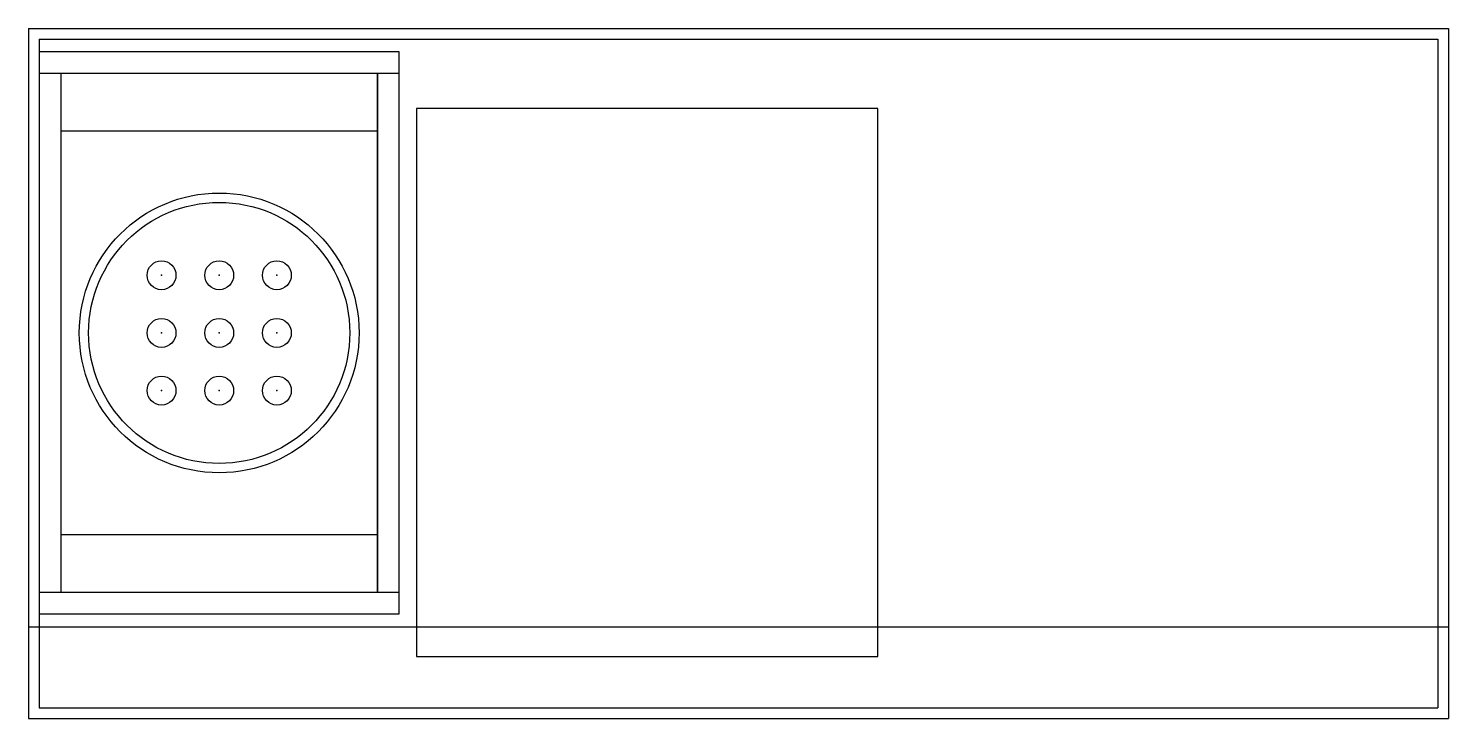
# Model space of a CAD drawing. Header units: inches. Extents: x 0 to 49.2, y 0 to 23.9.
import ezdxf

# ---------------------------------------------------------------- set-up
doc = ezdxf.new("R2010")
doc.units = ezdxf.units.IN
doc.header["$MEASUREMENT"] = 0
for name, color, linetype in [('CAD', 7, 'Continuous'), ('POWER_ZONE', 7, 'Continuous'), ('SUBWOOFER', 7, 'Continuous'), ('USABLE_AREA', 7, 'Continuous'), ('WOOFER_SUPPORT', 7, 'Continuous')]:
    doc.layers.add(name, color=color, linetype=linetype)

msp = doc.modelspace()

# ---------------------------------------------------------------- linework, layer by layer
at = {"layer": 'CAD', "linetype": 'Continuous'}
for p, q in [((0, 23.938), (0, 0)), ((0, 23.938), (49.25, 23.938)), ((49.25, 23.938), (49.25, 0)), ((29.457, 21.154), (13.457, 21.154)), ((13.457, 21.154), (13.457, 2.154)), ((29.457, 2.154), (29.457, 21.154)), ((13.457, 2.154), (29.457, 2.154)), ((0, 0), (49.25, 0))]:
    msp.add_line(p, q, dxfattribs=at)
at = {"layer": 'POWER_ZONE', "linetype": 'Continuous'}
msp.add_line((0, 3.188), (49.25, 3.188), dxfattribs=at)
at = {"layer": 'SUBWOOFER', "linetype": 'Continuous'}
for p, q in [((1.125, 22.372), (1.125, 4.38)), ((12.109, 22.372), (1.125, 22.372)), ((12.109, 4.38), (12.109, 22.372)), ((1.125, 4.38), (12.109, 4.38))]:
    msp.add_line(p, q, dxfattribs=at)
for radius in [4.852, 4.528]:
    msp.add_circle((6.617, 13.376), radius, dxfattribs=at)
at = {"layer": 'USABLE_AREA', "linetype": 'Continuous'}
for p, q in [((0.375, 23.562), (0.375, 0.375)), ((0.375, 23.562), (48.875, 23.562)), ((48.875, 23.562), (48.875, 0.375)), ((0.375, 0.375), (48.875, 0.375))]:
    msp.add_line(p, q, dxfattribs=at)
at = {"layer": 'WOOFER_SUPPORT', "linetype": 'Continuous'}
for p, q in [((12.859, 23.122), (0.375, 23.122)), ((0.375, 23.122), (0.375, 3.63)), ((12.859, 3.63), (12.859, 23.122)), ((12.859, 22.372), (0.375, 22.372)), ((1.125, 22.372), (1.125, 4.38)), ((12.109, 22.372), (12.109, 4.38)), ((12.109, 20.372), (1.125, 20.372)), ((1.125, 6.38), (12.109, 6.38)), ((0.375, 4.38), (12.859, 4.38)), ((0.375, 3.63), (12.859, 3.63))]:
    msp.add_line(p, q, dxfattribs=at)
for centre in [(4.617, 15.376), (6.617, 15.376), (8.617, 15.376), (4.617, 13.376), (6.617, 13.376), (8.617, 13.376), (4.617, 11.376), (6.617, 11.376), (8.617, 11.376)]:
    msp.add_circle(centre, 0.5, dxfattribs=at)
at = {"layer": 'WOOFER_SUPPORT'}
for p in [(4.617, 15.376), (6.617, 15.376), (8.617, 15.376), (4.617, 13.376), (6.617, 13.376), (8.617, 13.376), (4.617, 11.376), (6.617, 11.376), (8.617, 11.376)]:
    msp.add_point(p, dxfattribs=at)

doc.saveas('drawing.dxf')
